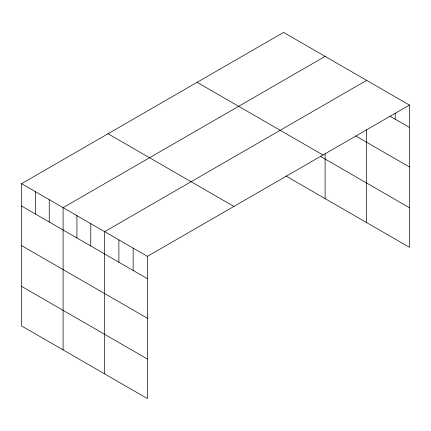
<?xml version="1.0" encoding="UTF-8"?>
<svg xmlns="http://www.w3.org/2000/svg" width="431" height="431" viewBox="0 0 431 431"><rect width="100%" height="100%" fill="white"/><g stroke="black" fill="none" stroke-linecap="round" stroke-linejoin="round"><path stroke-width="0.65" d="M409.45 105.078L147.424 256.353L147.424 398.594L21.55 325.922L21.55 183.681L283.576 32.406L409.45 105.078L409.45 247.319L285.882 175.977M325.114 56.386L63.088 207.667L63.088 349.907M366.652 80.365L104.625 231.646L104.625 373.887M390.05 116.208L409.45 127.409M355.694 135.943L409.45 166.98M197.107 82.326L322.981 154.998M320.497 156.394L409.45 207.747M108.019 133.761L233.893 206.433M21.55 183.681L147.424 256.353M21.55 206.018L147.424 278.69M21.55 245.589L147.424 318.261M21.55 286.356L147.424 359.028M395.184 113.261L395.184 119.177M366.652 129.742L366.652 222.606M325.114 153.883L325.114 198.626M133.157 248.121L133.157 270.452M118.891 239.884L118.891 262.22M90.779 223.651L90.779 245.988M76.933 215.662L76.933 237.993M49.242 199.672L49.242 222.008M35.396 191.676L35.396 214.013"/></g></svg>
